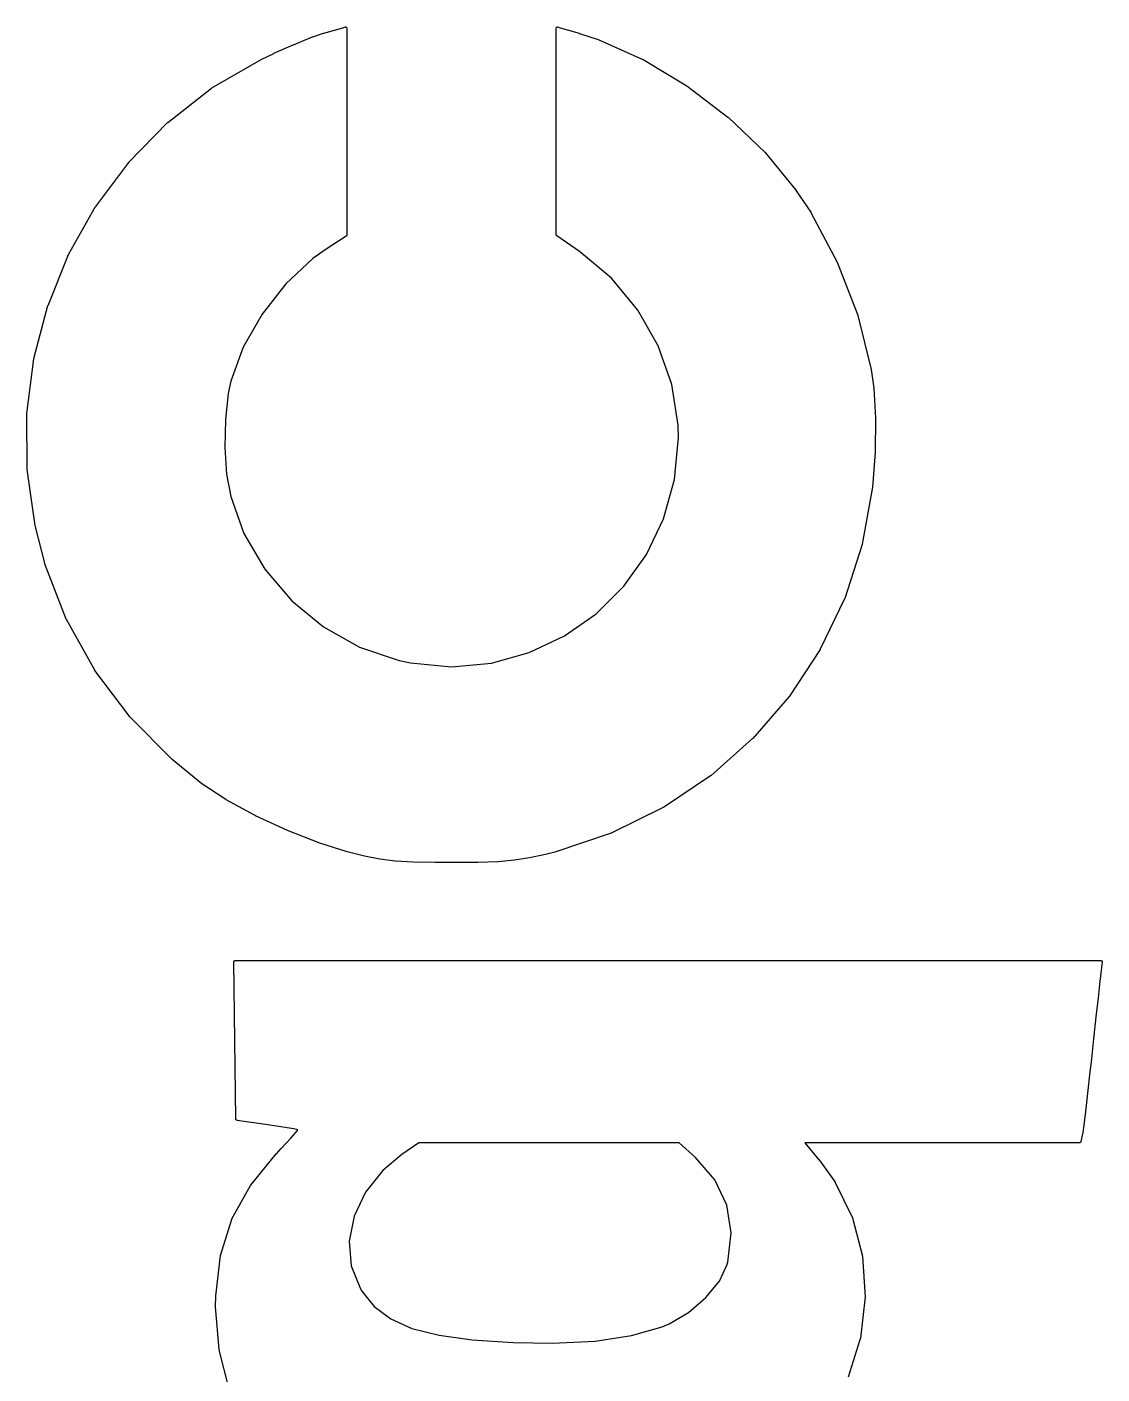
# Model space of a CAD drawing. Extents: x 91.3 to 189.8, y -113.5 to -60.4.
# Drawn here: x 153.25 to 156.97, y -85.748 to -81.087 of the extents above; entities that cross this region are included whole.
import ezdxf

# ---------------------------------------------------------------- set-up
doc = ezdxf.new("R2010")
doc.units = 0
doc.header["$MEASUREMENT"] = 0
doc.layers.add('BLACK', color=7, linetype='CONTINUOUS')

msp = doc.modelspace()

# ---------------------------------------------------------------- linework, layer by layer
at = {"layer": 'Black'}
for p, q in [((154.277, -81.1087), (154.351, -81.0875)), ((154.351, -81.0875), (154.351, -81.0874)), ((154.351, -81.0874), (154.352, -81.0874)), ((154.351, -81.0875), (154.351, -81.0875)), ((154.352, -81.0874), (154.352, -81.0873)), ((154.352, -81.0873), (154.353, -81.0874)), ((154.353, -81.0874), (154.353, -81.0874)), ((154.353, -81.0874), (154.354, -81.0876)), ((154.354, -81.0876), (154.354, -81.0877)), ((154.354, -81.0877), (154.354, -81.0879)), ((154.354, -81.0879), (154.355, -81.088)), ((154.355, -81.088), (154.355, -81.0884)), ((154.355, -81.0884), (154.356, -81.0887)), ((154.356, -81.0887), (154.356, -81.0889)), ((154.356, -81.0889), (154.356, -81.0891)), ((154.356, -81.0891), (154.356, -81.0896)), ((154.356, -81.0896), (154.357, -81.0901)), ((154.357, -81.0901), (154.357, -81.0904)), ((154.357, -81.0904), (154.357, -81.0906)), ((154.357, -81.0906), (154.357, -81.0912)), ((154.357, -81.0912), (154.357, -81.0918)), ((154.357, -81.0918), (154.357, -81.092)), ((154.357, -81.092), (154.357, -81.0923)), ((154.357, -81.0923), (154.357, -81.8075)), ((155.081, -81.0901), (155.082, -81.0896)), ((155.081, -81.0903), (155.081, -81.0901)), ((155.081, -81.0906), (155.081, -81.0903)), ((155.081, -81.0912), (155.081, -81.0906)), ((155.081, -81.0917), (155.081, -81.0912)), ((155.081, -81.092), (155.081, -81.0917)), ((155.081, -81.0923), (155.081, -81.092)), ((155.081, -81.8058), (155.081, -81.0923)), ((155.082, -81.0887), (155.083, -81.0883)), ((155.082, -81.0889), (155.082, -81.0887)), ((155.082, -81.0891), (155.082, -81.0889)), ((155.082, -81.0896), (155.082, -81.0891)), ((155.083, -81.088), (155.084, -81.0879)), ((155.083, -81.0883), (155.083, -81.088)), ((155.084, -81.0876), (155.085, -81.0874)), ((155.084, -81.0877), (155.084, -81.0876)), ((155.084, -81.0879), (155.084, -81.0877)), ((155.085, -81.0874), (155.086, -81.0873)), ((155.085, -81.0874), (155.085, -81.0874)), ((155.086, -81.0873), (155.086, -81.0874)), ((155.086, -81.0874), (155.087, -81.0874)), ((155.087, -81.0874), (155.087, -81.0875)), ((155.087, -81.0875), (155.087, -81.0875)), ((155.087, -81.0875), (155.161, -81.1094)), ((154.172, -81.1488), (154.232, -81.1243)), ((154.232, -81.1242), (154.276, -81.1088)), ((154.232, -81.1243), (154.232, -81.1242)), ((154.232, -81.1242), (154.232, -81.1242)), ((154.276, -81.1088), (154.277, -81.1088)), ((154.277, -81.1088), (154.277, -81.1087)), ((155.161, -81.1094), (155.161, -81.1095)), ((155.161, -81.1095), (155.162, -81.1095)), ((155.162, -81.1095), (155.227, -81.1311)), ((155.227, -81.1311), (155.227, -81.1312)), ((155.227, -81.1312), (155.227, -81.1313)), ((155.227, -81.1313), (155.381, -81.2)), ((154.061, -81.1995), (154.104, -81.1787)), ((154.104, -81.1786), (154.171, -81.1488)), ((154.104, -81.1787), (154.104, -81.1786)), ((154.104, -81.1786), (154.104, -81.1786)), ((154.171, -81.1488), (154.171, -81.1488)), ((154.171, -81.1488), (154.172, -81.1488)), ((153.89, -81.2984), (154.06, -81.1996)), ((154.06, -81.1996), (154.061, -81.1996)), ((154.061, -81.1996), (154.061, -81.1995)), ((155.381, -81.2), (155.381, -81.2002)), ((155.381, -81.2002), (155.382, -81.2003)), ((155.382, -81.2003), (155.533, -81.2909)), ((153.737, -81.4179), (153.889, -81.2988)), ((153.889, -81.2988), (153.89, -81.2987)), ((153.89, -81.2987), (153.89, -81.2984)), ((155.533, -81.2909), (155.533, -81.2911)), ((155.533, -81.2911), (155.533, -81.2912)), ((155.533, -81.2912), (155.675, -81.3995)), ((153.602, -81.5553), (153.736, -81.4184)), ((153.736, -81.4182), (153.737, -81.4179)), ((153.736, -81.4184), (153.736, -81.4182)), ((155.675, -81.3995), (155.676, -81.3997)), ((155.676, -81.3997), (155.676, -81.3999)), ((155.676, -81.3999), (155.804, -81.5218)), ((153.488, -81.7082), (153.602, -81.5558)), ((153.602, -81.5556), (153.602, -81.5553)), ((153.602, -81.5558), (153.602, -81.5556)), ((155.804, -81.5218), (155.804, -81.522)), ((155.804, -81.522), (155.804, -81.5222)), ((155.804, -81.5222), (155.912, -81.6536)), ((155.912, -81.6536), (155.912, -81.6538)), ((155.912, -81.6538), (155.912, -81.654)), ((155.912, -81.654), (155.962, -81.7287)), ((153.394, -81.8741), (153.487, -81.7088)), ((153.487, -81.7088), (153.488, -81.7085)), ((153.488, -81.7085), (153.488, -81.7082)), ((155.962, -81.7287), (155.962, -81.7289)), ((155.962, -81.7289), (155.962, -81.7291)), ((155.962, -81.7291), (156.054, -81.9008)), ((154.355, -81.8117), (154.285, -81.8567)), ((154.356, -81.8107), (154.355, -81.8112)), ((154.355, -81.8112), (154.355, -81.8117)), ((154.357, -81.8092), (154.356, -81.8099)), ((154.356, -81.8099), (154.356, -81.8105)), ((154.356, -81.8105), (154.356, -81.8106)), ((154.356, -81.8106), (154.356, -81.8107)), ((154.357, -81.8075), (154.357, -81.8082)), ((154.357, -81.8082), (154.357, -81.809)), ((154.357, -81.809), (154.357, -81.8091)), ((154.357, -81.8091), (154.357, -81.8092)), ((155.081, -81.8064), (155.081, -81.8058)), ((155.081, -81.8071), (155.081, -81.8064)), ((155.081, -81.8073), (155.081, -81.8071)), ((155.081, -81.8075), (155.081, -81.8073)), ((155.082, -81.808), (155.081, -81.8075)), ((155.082, -81.8087), (155.082, -81.808)), ((155.082, -81.8088), (155.082, -81.8087)), ((155.082, -81.809), (155.082, -81.8088)), ((155.083, -81.8094), (155.082, -81.809)), ((155.083, -81.8099), (155.083, -81.8094)), ((155.162, -81.8639), (155.083, -81.8099)), ((153.323, -82.0505), (153.394, -81.8747)), ((153.394, -81.8744), (153.394, -81.8741)), ((153.394, -81.8747), (153.394, -81.8744)), ((154.239, -81.8889), (154.146, -81.9763)), ((154.285, -81.8567), (154.239, -81.8889)), ((155.273, -81.9566), (155.162, -81.8639)), ((156.054, -81.9008), (156.054, -81.9011)), ((156.054, -81.9011), (156.054, -81.9014)), ((156.054, -81.9014), (156.125, -82.0847)), ((154.146, -81.9763), (154.064, -82.081)), ((155.364, -82.0669), (155.273, -81.9566)), ((153.274, -82.2349), (153.322, -82.0511)), ((153.322, -82.0511), (153.323, -82.0508)), ((153.323, -82.0508), (153.323, -82.0505)), ((155.434, -82.1908), (155.364, -82.0669)), ((154.064, -82.081), (153.998, -82.1957)), ((156.125, -82.0847), (156.125, -82.085)), ((156.125, -82.085), (156.125, -82.0853)), ((156.125, -82.0853), (156.171, -82.2724)), ((153.998, -82.1957), (153.955, -82.3133)), ((155.481, -82.3248), (155.434, -82.1908)), ((153.25, -82.425), (153.274, -82.2356)), ((153.274, -82.2353), (153.274, -82.2349)), ((153.274, -82.2356), (153.274, -82.2353)), ((156.171, -82.2724), (156.171, -82.2727)), ((156.171, -82.2727), (156.171, -82.2729)), ((156.171, -82.2729), (156.18, -82.337)), ((153.946, -82.3561), (153.937, -82.4451)), ((153.955, -82.3133), (153.946, -82.3561)), ((155.503, -82.465), (155.481, -82.3248)), ((156.18, -82.337), (156.18, -82.3372)), ((156.18, -82.3372), (156.18, -82.3374)), ((156.18, -82.3374), (156.186, -82.4406)), ((153.25, -82.4254), (153.25, -82.425)), ((153.25, -82.4257), (153.25, -82.4254)), ((153.251, -82.6183), (153.25, -82.4257)), ((153.937, -82.4451), (153.935, -82.542)), ((156.186, -82.441), (156.185, -82.5584)), ((156.186, -82.4406), (156.186, -82.4408)), ((156.186, -82.4408), (156.186, -82.441)), ((155.504, -82.5082), (155.503, -82.465)), ((153.935, -82.542), (153.941, -82.6349)), ((155.491, -82.6533), (155.504, -82.5082)), ((156.185, -82.5587), (156.176, -82.6793)), ((156.185, -82.5584), (156.185, -82.5585)), ((156.185, -82.5585), (156.185, -82.5587)), ((153.251, -82.6186), (153.251, -82.6183)), ((153.251, -82.6189), (153.251, -82.6186)), ((153.278, -82.8122), (153.251, -82.6189)), ((153.941, -82.6349), (153.955, -82.7121)), ((155.453, -82.7887), (155.491, -82.6533)), ((156.176, -82.6798), (156.14, -82.8771)), ((156.176, -82.6793), (156.176, -82.6796)), ((156.176, -82.6796), (156.176, -82.6798)), ((153.955, -82.7121), (154.001, -82.84)), ((153.278, -82.8125), (153.278, -82.8122)), ((153.278, -82.8128), (153.278, -82.8125)), ((153.313, -82.9473), (153.278, -82.8128)), ((155.394, -82.9124), (155.453, -82.7887)), ((154.001, -82.84), (154.073, -82.9638)), ((155.315, -83.0226), (155.394, -82.9124)), ((156.14, -82.8777), (156.08, -83.0648)), ((156.14, -82.8771), (156.14, -82.8774)), ((156.14, -82.8774), (156.14, -82.8777)), ((153.313, -82.9476), (153.313, -82.9473)), ((153.313, -82.9479), (153.313, -82.9476)), ((153.386, -83.1365), (153.313, -82.9479)), ((154.073, -82.9638), (154.166, -83.0726)), ((155.22, -83.1173), (155.315, -83.0226)), ((154.166, -83.0726), (154.276, -83.1634)), ((156.079, -83.0654), (155.995, -83.2406)), ((156.08, -83.0651), (156.079, -83.0654)), ((156.08, -83.0648), (156.08, -83.0651)), ((153.387, -83.1368), (153.386, -83.1365)), ((153.387, -83.1371), (153.387, -83.1368)), ((153.485, -83.3133), (153.387, -83.1371)), ((155.11, -83.1944), (155.22, -83.1173)), ((154.276, -83.1634), (154.401, -83.2333)), ((154.988, -83.252), (155.11, -83.1944)), ((154.401, -83.2333), (154.538, -83.2795)), ((155.995, -83.2412), (155.889, -83.4027)), ((155.995, -83.2406), (155.995, -83.2409)), ((155.995, -83.2409), (155.995, -83.2412)), ((154.538, -83.2795), (154.577, -83.2877)), ((154.577, -83.2877), (154.719, -83.3007)), ((154.719, -83.3007), (154.857, -83.2881)), ((154.857, -83.2881), (154.988, -83.252)), ((153.485, -83.3136), (153.485, -83.3133)), ((153.485, -83.3139), (153.485, -83.3136)), ((153.607, -83.4758), (153.485, -83.3139)), ((155.889, -83.4032), (155.762, -83.5491)), ((155.889, -83.4027), (155.889, -83.4029)), ((155.889, -83.4029), (155.889, -83.4032)), ((153.608, -83.476), (153.607, -83.4758)), ((153.608, -83.4763), (153.608, -83.476)), ((153.752, -83.6221), (153.608, -83.4763)), ((155.761, -83.5495), (155.616, -83.678)), ((155.762, -83.5493), (155.761, -83.5495)), ((155.762, -83.5491), (155.762, -83.5493)), ((153.752, -83.6222), (153.752, -83.6221)), ((153.752, -83.6224), (153.752, -83.6222)), ((153.855, -83.706), (153.752, -83.6224)), ((153.855, -83.7061), (153.855, -83.706)), ((153.855, -83.7063), (153.855, -83.7061)), ((153.938, -83.7607), (153.855, -83.7063)), ((155.615, -83.6784), (155.452, -83.7877)), ((155.616, -83.678), (155.615, -83.6782)), ((155.615, -83.6782), (155.615, -83.6784)), ((153.939, -83.7608), (153.938, -83.7607)), ((153.939, -83.7609), (153.939, -83.7608)), ((154.04, -83.816), (153.939, -83.7609)), ((155.451, -83.788), (155.271, -83.8762)), ((155.452, -83.7877), (155.451, -83.7878)), ((155.451, -83.7878), (155.451, -83.788)), ((154.041, -83.8161), (154.04, -83.816)), ((154.041, -83.8162), (154.041, -83.8161)), ((154.152, -83.8677), (154.041, -83.8162)), ((154.152, -83.8678), (154.152, -83.8677)), ((154.152, -83.8677), (154.152, -83.8677)), ((154.264, -83.9116), (154.152, -83.8678)), ((155.271, -83.8765), (155.076, -83.9419)), ((155.271, -83.8762), (155.271, -83.8763)), ((155.271, -83.8763), (155.271, -83.8765)), ((154.264, -83.9117), (154.264, -83.9116)), ((154.264, -83.9116), (154.264, -83.9116)), ((154.358, -83.9409), (154.264, -83.9117)), ((154.358, -83.941), (154.358, -83.9409)), ((154.358, -83.9409), (154.358, -83.9409)), ((154.418, -83.956), (154.358, -83.941)), ((155.076, -83.9419), (155.076, -83.9419)), ((155.076, -83.9419), (155.076, -83.942)), ((154.471, -83.9664), (154.418, -83.956)), ((154.418, -83.956), (154.418, -83.956)), ((154.418, -83.956), (154.418, -83.956)), ((154.471, -83.9665), (154.471, -83.9664)), ((154.471, -83.9664), (154.471, -83.9664)), ((154.524, -83.9731), (154.471, -83.9665)), ((154.525, -83.9731), (154.524, -83.9731)), ((154.586, -83.9767), (154.525, -83.9731)), ((154.525, -83.9731), (154.525, -83.9731)), ((154.663, -83.9782), (154.586, -83.9767)), ((154.586, -83.9767), (154.586, -83.9767)), ((154.586, -83.9767), (154.586, -83.9767)), ((154.719, -83.9784), (154.663, -83.9782)), ((154.663, -83.9782), (154.663, -83.9782)), ((154.663, -83.9782), (154.663, -83.9782)), ((154.809, -83.9778), (154.719, -83.9784)), ((154.719, -83.9784), (154.719, -83.9784)), ((154.719, -83.9784), (154.719, -83.9784)), ((154.81, -83.9778), (154.809, -83.9778)), ((154.879, -83.9755), (154.81, -83.9778)), ((154.81, -83.9778), (154.81, -83.9778)), ((154.88, -83.9754), (154.879, -83.9755)), ((154.937, -83.9706), (154.88, -83.9755)), ((154.88, -83.9755), (154.88, -83.9754)), ((154.989, -83.9625), (154.937, -83.9706)), ((154.937, -83.9706), (154.937, -83.9706)), ((154.937, -83.9706), (154.937, -83.9706)), ((155.044, -83.9502), (154.989, -83.9624)), ((154.989, -83.9624), (154.989, -83.9624)), ((154.989, -83.9624), (154.989, -83.9625)), ((155.076, -83.942), (155.044, -83.9502)), ((155.044, -83.9502), (155.044, -83.9502)), ((155.044, -83.9502), (155.044, -83.9502)), ((153.966, -84.3194), (153.967, -84.3191)), ((153.966, -84.3197), (153.966, -84.3194)), ((153.966, -84.3202), (153.966, -84.3197)), ((153.966, -84.3206), (153.966, -84.3202)), ((153.966, -84.321), (153.966, -84.3206)), ((153.966, -84.3214), (153.966, -84.321)), ((153.966, -84.3218), (153.966, -84.3214)), ((153.966, -84.3223), (153.966, -84.3218)), ((153.969, -84.5939), (153.966, -84.3223)), ((153.967, -84.3184), (153.968, -84.3182)), ((153.967, -84.3188), (153.967, -84.3184)), ((153.967, -84.3191), (153.967, -84.3188)), ((153.968, -84.3178), (153.969, -84.3175)), ((153.968, -84.3179), (153.968, -84.3178)), ((153.968, -84.3182), (153.968, -84.3179)), ((153.969, -84.3175), (153.97, -84.3173)), ((153.969, -84.3175), (153.969, -84.3175)), ((153.97, -84.3173), (153.971, -84.3172)), ((153.97, -84.3173), (153.97, -84.3173)), ((153.971, -84.3172), (154.604, -84.3172)), ((154.604, -84.3172), (156.965, -84.3172)), ((156.97, -84.3228), (156.962, -84.3898)), ((156.965, -84.3172), (156.966, -84.3174)), ((156.966, -84.3174), (156.967, -84.3174)), ((156.967, -84.3174), (156.967, -84.3175)), ((156.967, -84.3175), (156.967, -84.3175)), ((156.967, -84.3175), (156.968, -84.3179)), ((156.968, -84.3179), (156.968, -84.3182)), ((156.968, -84.3182), (156.968, -84.3183)), ((156.968, -84.3183), (156.969, -84.3184)), ((156.969, -84.3184), (156.969, -84.319)), ((156.969, -84.319), (156.97, -84.3195)), ((156.97, -84.3195), (156.97, -84.3196)), ((156.97, -84.3196), (156.97, -84.3197)), ((156.97, -84.3197), (156.97, -84.3204)), ((156.97, -84.3204), (156.97, -84.3211)), ((156.97, -84.3211), (156.97, -84.3212)), ((156.97, -84.3212), (156.97, -84.3214)), ((156.97, -84.3214), (156.97, -84.3221)), ((156.97, -84.3221), (156.97, -84.3228)), ((156.961, -84.4004), (156.956, -84.4468)), ((156.962, -84.3898), (156.961, -84.4004)), ((156.961, -84.4004), (156.961, -84.4004)), ((156.956, -84.4468), (156.948, -84.5117)), ((156.956, -84.4468), (156.956, -84.4468)), ((156.948, -84.5117), (156.94, -84.5879)), ((153.973, -84.8656), (153.969, -84.5939)), ((156.94, -84.5879), (156.932, -84.6685)), ((156.932, -84.6685), (156.928, -84.7025)), ((156.932, -84.6685), (156.932, -84.6685)), ((156.928, -84.7025), (156.92, -84.7765)), ((156.928, -84.7025), (156.928, -84.7025)), ((156.928, -84.7025), (156.928, -84.7025)), ((156.92, -84.7765), (156.913, -84.84)), ((156.92, -84.7765), (156.92, -84.7765)), ((156.92, -84.7765), (156.92, -84.7765)), ((153.973, -84.8665), (153.973, -84.8656)), ((153.973, -84.8656), (153.973, -84.8656)), ((153.973, -84.8656), (153.973, -84.8656)), ((153.973, -84.8673), (153.973, -84.8665)), ((153.974, -84.8673), (153.973, -84.8673)), ((153.974, -84.8681), (153.974, -84.8673)), ((153.974, -84.8673), (153.974, -84.8673)), ((153.974, -84.8688), (153.974, -84.8681)), ((153.975, -84.8693), (153.974, -84.8688)), ((153.974, -84.8688), (153.974, -84.8688)), ((153.974, -84.8688), (153.974, -84.8688)), ((153.976, -84.8699), (153.975, -84.8693)), ((153.977, -84.8702), (153.976, -84.8699)), ((153.976, -84.8699), (153.976, -84.8699)), ((153.976, -84.8699), (153.976, -84.8699)), ((153.977, -84.8704), (153.977, -84.8702)), ((154.083, -84.8863), (153.977, -84.8704)), ((153.977, -84.8704), (153.977, -84.8704)), ((153.977, -84.8704), (153.977, -84.8704)), ((156.913, -84.84), (156.907, -84.8871)), ((156.913, -84.84), (156.913, -84.84)), ((156.913, -84.84), (156.913, -84.84)), ((154.135, -84.894), (154.083, -84.8863)), ((154.083, -84.8863), (154.083, -84.8863)), ((154.174, -84.9002), (154.135, -84.894)), ((154.135, -84.894), (154.135, -84.894)), ((154.163, -84.9315), (154.185, -84.9061)), ((154.187, -84.9026), (154.174, -84.9002)), ((154.185, -84.9061), (154.187, -84.9026)), ((156.903, -84.9124), (156.896, -84.9441)), ((156.907, -84.8872), (156.903, -84.9121)), ((156.903, -84.9121), (156.903, -84.9123)), ((156.903, -84.9123), (156.903, -84.9124)), ((156.907, -84.8871), (156.907, -84.8872)), ((156.907, -84.8872), (156.907, -84.8872)), ((154.13, -84.9678), (154.163, -84.9315)), ((154.606, -84.9481), (154.547, -84.9884)), ((155.507, -84.9481), (154.606, -84.9481)), ((155.563, -84.9985), (155.507, -84.9481)), ((156.892, -84.9481), (155.942, -84.9481)), ((155.942, -84.9481), (155.99, -85.0069)), ((156.893, -84.9479), (156.892, -84.948)), ((156.892, -84.948), (156.892, -84.9481)), ((156.894, -84.9474), (156.893, -84.9478)), ((156.893, -84.9478), (156.893, -84.9478)), ((156.893, -84.9478), (156.893, -84.9479)), ((156.895, -84.947), (156.894, -84.9474)), ((156.896, -84.9458), (156.895, -84.9463)), ((156.895, -84.9463), (156.895, -84.9469)), ((156.895, -84.9469), (156.895, -84.947)), ((156.895, -84.947), (156.895, -84.947)), ((156.896, -84.9441), (156.896, -84.9449)), ((156.896, -84.9449), (156.896, -84.9456)), ((156.896, -84.9456), (156.896, -84.9457)), ((156.896, -84.9457), (156.896, -84.9458)), ((154.023, -85.0952), (154.112, -84.9862)), ((154.112, -84.9862), (154.113, -84.9861)), ((154.113, -84.9859), (154.13, -84.9678)), ((154.113, -84.9861), (154.113, -84.9859)), ((154.547, -84.9884), (154.481, -85.0434)), ((155.63, -85.0766), (155.563, -84.9985)), ((155.99, -85.0069), (155.991, -85.0071)), ((155.991, -85.0071), (155.991, -85.0072)), ((155.991, -85.0072), (156.046, -85.0847)), ((154.481, -85.0434), (154.421, -85.1192)), ((153.959, -85.2112), (154.023, -85.096)), ((154.023, -85.0956), (154.023, -85.0952)), ((154.023, -85.096), (154.023, -85.0956)), ((155.672, -85.1641), (155.63, -85.0766)), ((156.046, -85.0847), (156.046, -85.0851)), ((156.046, -85.0851), (156.047, -85.0854)), ((156.047, -85.0854), (156.106, -85.2073)), ((154.421, -85.1192), (154.382, -85.2023)), ((155.687, -85.2595), (155.672, -85.1641)), ((153.92, -85.3375), (153.959, -85.2121)), ((153.959, -85.2117), (153.959, -85.2112)), ((153.959, -85.2121), (153.959, -85.2117)), ((154.382, -85.2023), (154.365, -85.2885)), ((156.106, -85.2073), (156.106, -85.2077)), ((156.106, -85.2077), (156.106, -85.2082)), ((156.106, -85.2082), (156.141, -85.3404)), ((154.365, -85.2885), (154.372, -85.3735)), ((155.675, -85.3613), (155.687, -85.2595)), ((153.904, -85.4777), (153.92, -85.3384)), ((153.92, -85.3379), (153.92, -85.3375)), ((153.92, -85.3384), (153.92, -85.3379)), ((154.372, -85.3735), (154.404, -85.4534)), ((155.646, -85.4267), (155.672, -85.3718)), ((155.672, -85.3718), (155.675, -85.3613)), ((156.141, -85.3404), (156.141, -85.3409)), ((156.141, -85.3409), (156.141, -85.3414)), ((156.141, -85.3414), (156.15, -85.4805)), ((155.599, -85.4831), (155.646, -85.4267)), ((153.903, -85.5145), (153.904, -85.4782)), ((153.904, -85.478), (153.904, -85.4777)), ((153.904, -85.4782), (153.904, -85.478)), ((154.404, -85.4534), (154.409, -85.4616)), ((154.409, -85.4616), (154.452, -85.5148)), ((153.903, -85.5148), (153.903, -85.5145)), ((153.903, -85.515), (153.903, -85.5148)), ((153.915, -85.663), (153.903, -85.515)), ((154.452, -85.5148), (154.509, -85.5572)), ((155.539, -85.5346), (155.599, -85.4831)), ((156.15, -85.4814), (156.134, -85.6239)), ((156.15, -85.4805), (156.15, -85.4809)), ((156.15, -85.4809), (156.15, -85.4814)), ((154.509, -85.5572), (154.582, -85.59)), ((155.472, -85.5745), (155.539, -85.5346)), ((154.582, -85.59), (154.676, -85.6141)), ((154.676, -85.6141), (154.791, -85.6303)), ((155.216, -85.6341), (155.342, -85.6152)), ((155.342, -85.6152), (155.448, -85.5847)), ((155.448, -85.5847), (155.472, -85.5745)), ((153.915, -85.6635), (153.915, -85.663)), ((153.915, -85.6639), (153.915, -85.6635)), ((153.949, -85.7961), (153.915, -85.6639)), ((154.791, -85.6303), (154.932, -85.6395)), ((154.932, -85.6395), (155.068, -85.6416)), ((155.068, -85.6416), (155.216, -85.6341)), ((156.132, -85.6297), (156.091, -85.7584)), ((156.134, -85.6243), (156.132, -85.6292)), ((156.132, -85.6292), (156.132, -85.6294)), ((156.132, -85.6294), (156.132, -85.6297)), ((156.134, -85.6239), (156.134, -85.6241)), ((156.134, -85.6241), (156.134, -85.6243))]:
    msp.add_line(p, q, dxfattribs=at)

doc.saveas('drawing.dxf')
